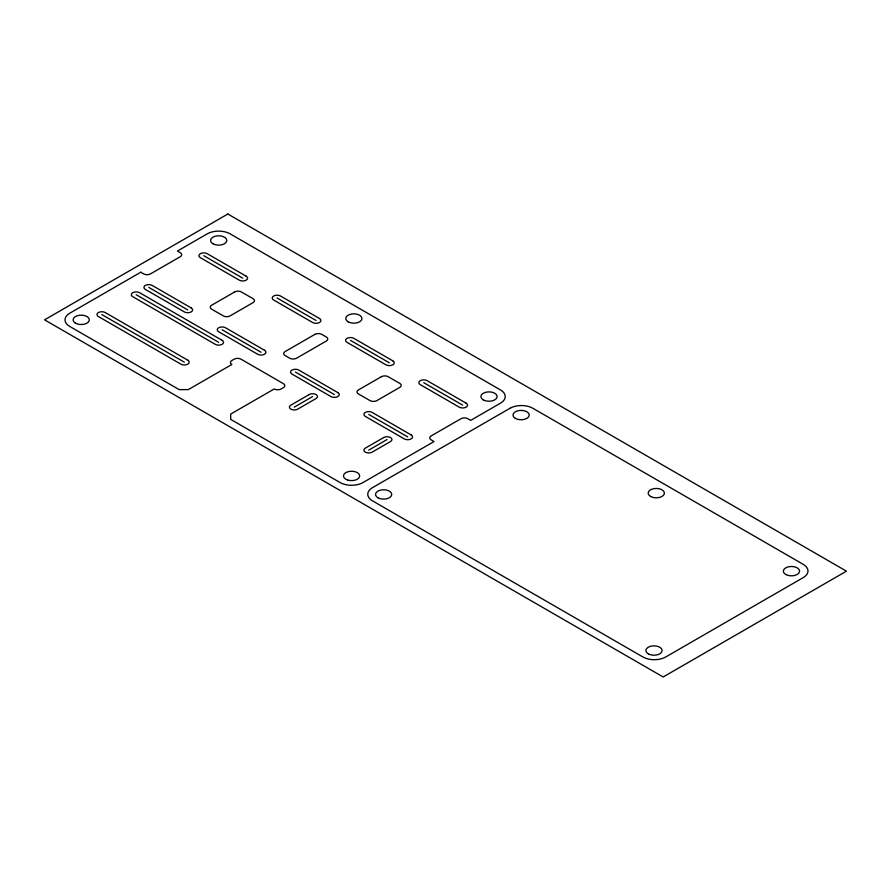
<?xml version="1.0" encoding="UTF-8"?>
<svg xmlns="http://www.w3.org/2000/svg" width="891" height="891" viewBox="0 0 891 891"><rect width="100%" height="100%" fill="white"/><g stroke="black" fill="none" stroke-linecap="round" stroke-linejoin="round"><path stroke-width="1.34" d="M294.286 407.142L312.618 396.562M368.751 450.133L387.073 439.553M203.783 255.684L242.731 278.17M277.101 298.006L316.049 320.493M350.419 340.34L389.367 362.826M423.737 382.673L462.685 405.16M148.797 287.425L187.745 309.912M222.115 329.759L261.063 352.246M295.433 372.082L334.381 394.568M368.751 414.415L407.699 436.902M136.2 294.698L218.674 342.322M101.83 314.545L184.314 362.169M227.84 214.018L44.55 319.836L663.16 676.982L846.45 571.164L227.84 214.018M140.778 272.212L69.754 313.22A16.205 9.356 0 0 0 69.754 326.451L179.158 389.612L188.324 389.612L231.849 364.475A4.856 2.807 0 0 1 231.849 360.51L234.144 359.184A4.856 2.807 0 0 1 241.016 359.184L283.405 383.665A4.856 2.807 0 0 1 283.405 387.63L281.111 388.955A4.856 2.807 0 0 1 274.239 388.955L230.702 414.081L230.702 419.371L340.106 482.543A16.205 9.356 0 0 0 363.016 482.543L434.04 441.535L431.177 439.876A4.856 2.807 0 0 1 431.177 435.911L460.97 418.714A4.856 2.807 0 0 1 467.842 418.714L470.704 420.363L500.486 403.166A16.205 9.356 0 0 0 500.486 389.946L230.134 233.854A16.205 9.356 0 0 0 207.224 233.854L177.432 251.05L180.305 252.71A4.856 2.807 0 0 1 180.305 256.675L150.512 273.871A4.856 2.807 0 0 1 143.64 273.871L140.778 272.212M234.589 291.981L211.679 305.212A4.867 2.807 0 0 0 211.802 309.255L223.262 315.871A4.856 2.807 0 0 0 230.134 315.871L253.044 302.639A4.856 2.807 0 0 0 253.044 298.674L241.584 292.059A4.867 2.807 0 0 0 234.589 291.981M314.902 334.381L285.12 351.577A4.867 2.807 0 0 0 285.243 355.62L289.698 358.193A4.856 2.807 0 0 0 296.58 358.193L326.362 340.997A4.856 2.807 0 0 0 326.362 337.032L321.907 334.459A4.867 2.807 0 0 0 314.902 334.381M309.177 394.568L290.845 405.16A4.856 2.807 0 0 0 290.845 409.125A4.856 2.807 0 0 0 297.717 409.125L316.049 398.544A4.856 2.807 0 0 0 316.049 394.568A4.856 2.807 0 0 0 309.177 394.568M381.348 376.715L358.438 389.946A4.867 2.807 0 0 0 358.561 393.989L370.021 400.594A4.856 2.807 0 0 0 376.893 400.594L399.803 387.373A4.856 2.807 0 0 0 399.803 383.397L388.342 376.793A4.867 2.807 0 0 0 381.348 376.715M383.642 437.559L365.31 448.151A4.856 2.807 0 0 0 365.31 452.116A4.856 2.807 0 0 0 372.182 452.116L390.514 441.535A4.856 2.807 0 0 0 390.514 437.559A4.856 2.807 0 0 0 383.642 437.559M509.975 408.278L372.505 487.644A16.205 9.356 0 0 0 372.505 500.865L642.868 656.957A16.205 9.356 0 0 0 665.777 656.957L803.248 577.591A16.205 9.356 0 0 0 803.248 564.359L532.885 408.278A16.205 9.356 0 0 0 509.975 408.278M246.172 276.188L207.224 253.701A4.856 2.807 0 0 0 200.352 253.701A4.856 2.807 0 0 0 200.352 257.666L239.3 280.153A4.856 2.807 0 0 0 246.172 280.153A4.856 2.807 0 0 0 246.172 276.188M319.49 318.51L280.542 296.024A4.856 2.807 0 0 0 273.66 296.024A4.856 2.807 0 0 0 273.66 300L312.618 322.486A4.856 2.807 0 0 0 319.49 322.486A4.856 2.807 0 0 0 319.49 318.51M392.808 360.844L353.85 338.357A4.856 2.807 0 0 0 346.978 338.357A4.856 2.807 0 0 0 346.978 342.322L385.926 364.809A4.856 2.807 0 0 0 392.808 364.809A4.856 2.807 0 0 0 392.808 360.844M466.116 403.166L427.168 380.68A4.856 2.807 0 0 0 420.296 380.68A4.856 2.807 0 0 0 420.296 384.656L459.244 407.142A4.856 2.807 0 0 0 466.116 407.142A4.856 2.807 0 0 0 466.116 403.166M191.186 307.93L152.238 285.443A4.856 2.807 0 0 0 145.356 285.443A4.856 2.807 0 0 0 145.356 289.408L184.314 311.895A4.856 2.807 0 0 0 191.186 311.895A4.856 2.807 0 0 0 191.186 307.93M264.504 350.263L225.546 327.777A4.856 2.807 0 0 0 218.674 327.777A4.856 2.807 0 0 0 218.674 331.742L257.622 354.228A4.856 2.807 0 0 0 264.504 354.228A4.856 2.807 0 0 0 264.504 350.263M337.812 392.586L298.864 370.099A4.856 2.807 0 0 0 291.992 370.099A4.856 2.807 0 0 0 291.992 374.075L330.94 396.562A4.856 2.807 0 0 0 337.812 396.562A4.856 2.807 0 0 0 337.812 392.586M411.13 434.919L372.182 412.433A4.856 2.807 0 0 0 365.31 412.433A4.856 2.807 0 0 0 365.31 416.398L404.258 438.884A4.856 2.807 0 0 0 411.13 438.884A4.856 2.807 0 0 0 411.13 434.919M222.115 340.34L139.631 292.716A4.856 2.807 0 0 0 132.759 292.716A4.856 2.807 0 0 0 132.759 296.692L215.243 344.305A4.856 2.807 0 0 0 222.115 344.305A4.856 2.807 0 0 0 222.115 340.34M187.745 360.176L105.261 312.563A4.856 2.807 0 0 0 98.389 312.563A4.856 2.807 0 0 0 98.389 316.528L180.873 364.152A4.856 2.807 0 0 0 187.745 364.152A4.856 2.807 0 0 0 187.745 360.176M785.739 574.472A8.097 4.678 0 0 0 799.283 572.378A8.097 4.678 0 0 0 789.37 566.643A8.097 4.678 0 0 0 785.739 574.472M650.553 496.432A8.097 4.678 0 0 0 664.107 494.327A8.097 4.678 0 0 0 654.183 488.602A8.097 4.678 0 0 0 650.553 496.432M515.377 418.38A8.097 4.678 0 0 0 528.931 416.286A8.097 4.678 0 0 0 519.008 410.562A8.097 4.678 0 0 0 515.377 418.38M377.907 497.746A8.097 4.678 0 0 0 391.461 495.652A8.097 4.678 0 0 0 381.537 489.927A8.097 4.678 0 0 0 377.907 497.746M648.269 653.838A8.097 4.678 0 0 0 661.824 651.744A8.097 4.678 0 0 0 651.9 646.008A8.097 4.678 0 0 0 648.269 653.838M483.301 399.87A8.097 4.678 0 0 0 496.855 397.765A8.097 4.678 0 0 0 486.931 392.04A8.097 4.678 0 0 0 483.301 399.87M347.512 479.971A8.097 4.678 0 0 0 359.663 475.928A8.097 4.678 0 0 0 347.512 471.874A8.097 4.678 0 0 0 347.512 479.971M348.125 321.818A8.097 4.678 0 0 0 361.679 319.724A8.097 4.678 0 0 0 351.756 314A8.097 4.678 0 0 0 348.125 321.818M212.949 243.778A8.097 4.678 0 0 0 226.503 241.684A8.097 4.678 0 0 0 216.58 235.948A8.097 4.678 0 0 0 212.949 243.778M75.479 323.143A8.097 4.678 0 0 0 89.033 321.05A8.097 4.678 0 0 0 79.11 315.314A8.097 4.678 0 0 0 75.479 323.143"/></g></svg>
